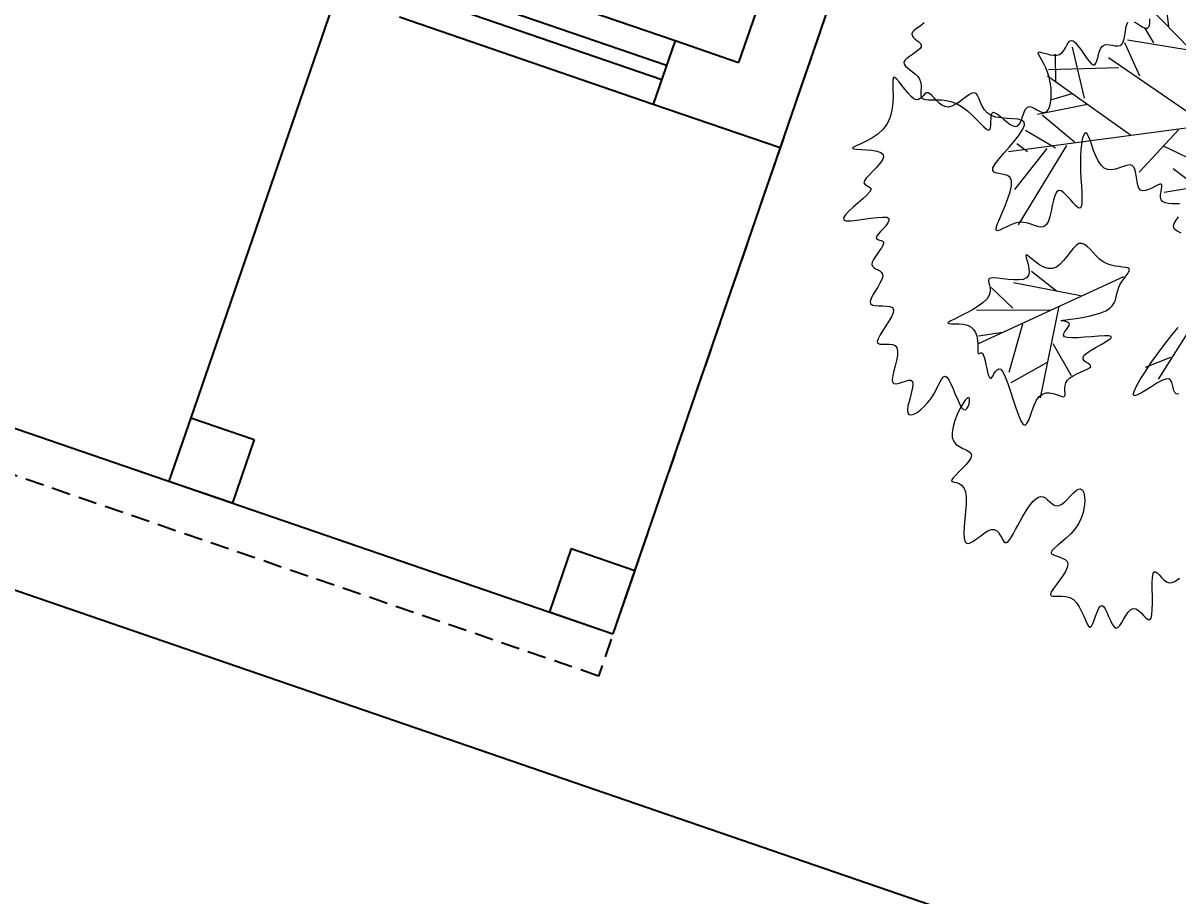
# Model space of a CAD drawing. Extents: x 2080 to 102399, y 2071 to 93424.
# Drawn here: x 76421.2 to 76576.2, y 79488.1 to 79605.3 of the extents above; entities that cross this region are included whole.
import ezdxf

# ---------------------------------------------------------------- set-up
doc = ezdxf.new("R2010")
doc.units = 0
doc.header["$LTSCALE"] = 20
doc.header["$MEASUREMENT"] = 0
doc.header["$PDMODE"] = 34
doc.header["$PDSIZE"] = 5
doc.linetypes.add('HIDDEN', pattern=[0.375, 0.25, -0.125])
doc.layers.add('casuanut tree', color=100, linetype='Continuous', lineweight=5)
for name, color, linetype in [('DIMLINE', 254, 'Continuous'), ('road', 2, 'Continuous'), ('Roof lilne', 31, 'Continuous'), ('wall', 13, 'Continuous'), ('WINDOW', 4, 'Continuous'), ('window sill', 5, 'Continuous')]:
    doc.layers.add(name, color=color, linetype=linetype)
doc.styles.add('STYLE1', font='romans.shx')
doc.dimstyles.get("Standard").update_dxf_attribs({"dimtxt": 24, "dimasz": 12, "dimexe": 0.18, "dimexo": 0.0625, "dimgap": 0, "dimtad": 1, "dimzin": 1, "dimdsep": 46, "dimlunit": 4, "dimtxsty": 'STYLE1', "dimblk": 'BLK', "dimcen": 0, "dimse1": 1, "dimse2": 1, "dimclrt": 3, "dimazin": 0, "dimtfac": 1, "dimtix": 1, "dimtmove": 2, "dimatfit": 3, "dimldrblk": 'BLK', "dimfxl": 1, "dimtolj": 1, "dimtzin": 0, "dimarcsym": 0})

# ---------------------------------------------------------------- blocks, each defined once
blk = doc.blocks.new('tr')
at = {"layer": 'casuanut tree'}
for p, q in [((-0.1915, 0.4409), (-0.1837, 0.5213)), ((-0.0583, 0.2167), (-0.2243, 0.4916)), ((-0.2307, 0.4134), (-0.2425, 0.4487)), ((-0.4537, 0.3798), (-0.4417, 0.4372)), ((-0.4024, 0.3315), (-0.4024, 0.4433)), ((-0.2758, 0.3506), (-0.2915, 0.4272)), ((-0.1579, 0.3798), (-0.2847, 0.4312)), ((-0.317, 0.3781), (-0.4641, 0.4075)), ((-0.1639, 0.2197), (-0.333, 0.404)), ((-0.3239, 0.2318), (-0.4688, 0.3949)), ((-0.4266, 0.3466), (-0.4719, 0.3436)), ((-0.3994, 0.3164), (-0.5081, 0.3194)), ((-0.4447, 0.2439), (-0.499, 0.3164)), ((-0.487, 0.2409), (-0.5413, 0.2922)), ((-0.1428, 0.2137), (-0.5866, 0.256)), ((-0.5473, 0.2469), (-0.5654, 0.2681)), ((-0.4628, 0.2409), (-0.6017, 0.0989)), ((-0.5051, 0.2439), (-0.5926, 0.1744)), ((-0.2213, 0.2197), (-0.3239, 0.1502)), ((-0.1398, 0.0959), (-0.2605, 0.1925)), ((-0.2092, 0.0898), (-0.2515, 0.1412)), ((-0.1247, 0.0868), (-0.2817, 0.0959)), ((-0.6532, -0.073), (-0.6884, -0.0189)), ((-0.5062, -0.0793), (-0.6394, -0.0202)), ((-0.5539, -0.0579), (-0.5967, -0.0051)), ((-0.4069, -0.0604), (-0.7425, -0.1308)), ((-0.5766, -0.0956), (-0.7299, -0.0592)), ((-0.5565, -0.0906), (-0.6394, -0.2729)), ((-0.6859, -0.1183), (-0.7387, -0.1145)), ((-0.6407, -0.1107), (-0.6922, -0.205)), ((-0.1911, -0.1005), (-0.3843, -0.2908)), ((-0.5866, -0.166), (-0.564, -0.2415)), ((-0.608, -0.2025), (-0.6935, -0.2276)), ((-0.3481, -0.2516), (-0.4054, -0.2606))]:
    blk.add_line(p, q, dxfattribs=at)
for points in [[(-0.7003, 0.5655), (-0.7065, 0.5626), (-0.7131, 0.5599), (-0.7194, 0.5573), (-0.725, 0.5546), (-0.7293, 0.5517), (-0.7317, 0.5485), (-0.7318, 0.5449), (-0.7302, 0.541), (-0.7274, 0.5369), (-0.7241, 0.5327), (-0.7208, 0.5285), (-0.7184, 0.5244), (-0.7173, 0.5205), (-0.7182, 0.5169), (-0.7215, 0.5138), (-0.7268, 0.5109), (-0.7333, 0.5082), (-0.7405, 0.5055), (-0.7477, 0.5028), (-0.7541, 0.5), (-0.7591, 0.4968), (-0.7621, 0.4933), (-0.7625, 0.4892), (-0.7607, 0.4847), (-0.7574, 0.4797), (-0.7531, 0.4744), (-0.7483, 0.4688), (-0.7437, 0.4629), (-0.7398, 0.4567), (-0.7373, 0.4505), (-0.7365, 0.4441), (-0.737, 0.4377), (-0.7384, 0.4316), (-0.7401, 0.4257), (-0.7416, 0.4202), (-0.7424, 0.4153), (-0.7419, 0.4111), (-0.7395, 0.4076), (-0.7351, 0.4051), (-0.7287, 0.4031), (-0.7207, 0.4013), (-0.7115, 0.3992), (-0.7016, 0.3965), (-0.6913, 0.3927), (-0.6809, 0.3876), (-0.6709, 0.3806), (-0.6615, 0.3716), (-0.6529, 0.3611), (-0.6451, 0.35), (-0.6381, 0.3389), (-0.6318, 0.3287), (-0.6264, 0.3201), (-0.6217, 0.3138), (-0.6179, 0.3107), (-0.615, 0.3113), (-0.6126, 0.3148), (-0.6107, 0.3203), (-0.6089, 0.3269), (-0.6072, 0.3337), (-0.6053, 0.3397), (-0.6029, 0.344), (-0.5999, 0.3457), (-0.5962, 0.344), (-0.5917, 0.3396), (-0.5867, 0.3334), (-0.5814, 0.3262), (-0.5758, 0.3189), (-0.5702, 0.3124), (-0.5646, 0.3075), (-0.5594, 0.3051), (-0.5545, 0.3058), (-0.55, 0.3091), (-0.5457, 0.3143), (-0.5417, 0.3205), (-0.5377, 0.3269), (-0.5337, 0.3328), (-0.5297, 0.3375), (-0.5256, 0.34), (-0.5213, 0.34), (-0.5168, 0.3378), (-0.5122, 0.3343), (-0.5075, 0.33), (-0.5027, 0.3258), (-0.4979, 0.3224), (-0.4932, 0.3205), (-0.4885, 0.3209), (-0.4839, 0.324), (-0.4796, 0.3296), (-0.4756, 0.3373), (-0.4721, 0.3467), (-0.4693, 0.3572), (-0.4672, 0.3686), (-0.4661, 0.3803), (-0.4659, 0.3919), (-0.4669, 0.403), (-0.4686, 0.4134), (-0.4708, 0.4228), (-0.4731, 0.4312), (-0.4751, 0.4382), (-0.4765, 0.4437), (-0.477, 0.4475), (-0.4761, 0.4493), (-0.4736, 0.4492), (-0.4697, 0.4475), (-0.4647, 0.4448), (-0.4589, 0.4416), (-0.4526, 0.4384), (-0.446, 0.4359), (-0.4395, 0.4344), (-0.4333, 0.4347), (-0.4277, 0.4369), (-0.4226, 0.4407), (-0.418, 0.4453), (-0.4137, 0.45), (-0.4097, 0.4542), (-0.4059, 0.457), (-0.4021, 0.4579), (-0.3984, 0.4561), (-0.3945, 0.4512), (-0.3906, 0.4438), (-0.3867, 0.4347), (-0.3828, 0.425), (-0.3789, 0.4154), (-0.3751, 0.4068), (-0.3715, 0.4002), (-0.368, 0.3964), (-0.3647, 0.396), (-0.3615, 0.3985), (-0.3584, 0.4032), (-0.3552, 0.4092), (-0.3518, 0.4158), (-0.3482, 0.4222), (-0.3442, 0.4276), (-0.3398, 0.4313), (-0.3349, 0.4327), (-0.3297, 0.4322), (-0.3242, 0.4304), (-0.3186, 0.4281), (-0.313, 0.4258), (-0.3077, 0.4242), (-0.3027, 0.4239), (-0.2982, 0.4257), (-0.2942, 0.4298), (-0.2908, 0.4359), (-0.2876, 0.4431), (-0.2847, 0.4507), (-0.2817, 0.4581), (-0.2785, 0.4643), (-0.2751, 0.4688)], [(-0.2617, 0.4663), (-0.2565, 0.4615), (-0.2512, 0.4562), (-0.246, 0.4515), (-0.2411, 0.4481), (-0.2366, 0.4471), (-0.2329, 0.4493), (-0.2299, 0.4555), (-0.2275, 0.4649)], [(-0.3484, -0.332), (-0.3533, -0.3304), (-0.3561, -0.3269), (-0.3571, -0.3219), (-0.3571, -0.3161), (-0.3569, -0.3099), (-0.3571, -0.304), (-0.3586, -0.2991), (-0.362, -0.2956), (-0.368, -0.2944), (-0.3771, -0.2956), (-0.3885, -0.2988), (-0.4011, -0.303), (-0.4137, -0.3075), (-0.4254, -0.3114), (-0.435, -0.3139), (-0.4413, -0.3141), (-0.4434, -0.3113), (-0.4404, -0.3048), (-0.4329, -0.2951), (-0.4215, -0.2828), (-0.4071, -0.2686), (-0.3905, -0.2532), (-0.3725, -0.2373), (-0.3538, -0.2215), (-0.3353, -0.2065), (-0.3177, -0.1928)], [(-0.2656, 0.0029), (-0.2734, 0.0086), (-0.2779, 0.0144), (-0.2784, 0.0204), (-0.2755, 0.0265), (-0.2701, 0.0325), (-0.2634, 0.0383)], [(-0.2547, 0.0646), (-0.2623, 0.0665), (-0.2703, 0.0685), (-0.278, 0.0708), (-0.2845, 0.0737), (-0.2892, 0.0775), (-0.2913, 0.0822), (-0.2913, 0.0876), (-0.2899, 0.0933), (-0.2876, 0.099), (-0.2852, 0.1044), (-0.2833, 0.109), (-0.2825, 0.1126), (-0.2835, 0.1147), (-0.2868, 0.1151), (-0.2919, 0.1143), (-0.2982, 0.1128), (-0.3054, 0.111), (-0.3126, 0.1096), (-0.3195, 0.109), (-0.3254, 0.1097), (-0.3297, 0.1124), (-0.3321, 0.1173), (-0.333, 0.124), (-0.3328, 0.132), (-0.3321, 0.1404), (-0.3315, 0.1489), (-0.3314, 0.1566), (-0.3325, 0.1631), (-0.3353, 0.1676), (-0.3402, 0.1699), (-0.3467, 0.1703), (-0.3545, 0.1696), (-0.3631, 0.1686), (-0.3719, 0.168), (-0.3805, 0.1684), (-0.3883, 0.1707), (-0.395, 0.1755), (-0.4001, 0.1833), (-0.4039, 0.1936), (-0.4065, 0.2053), (-0.4084, 0.2176), (-0.4098, 0.2297), (-0.411, 0.2406), (-0.4124, 0.2495), (-0.4141, 0.2555), (-0.4166, 0.2579), (-0.4197, 0.2568), (-0.4232, 0.2526), (-0.427, 0.2457), (-0.4309, 0.2363), (-0.4349, 0.2248), (-0.4387, 0.2116), (-0.4423, 0.1969), (-0.4455, 0.1813), (-0.4483, 0.1654), (-0.451, 0.1498), (-0.4536, 0.1354), (-0.4561, 0.1228), (-0.4588, 0.1128), (-0.4616, 0.1061), (-0.4648, 0.1034), (-0.4684, 0.1052), (-0.4723, 0.1105), (-0.4766, 0.1182), (-0.4811, 0.1271), (-0.4859, 0.1359), (-0.4908, 0.1436), (-0.4958, 0.149), (-0.5008, 0.1507), (-0.5059, 0.1481), (-0.511, 0.1418), (-0.5161, 0.1328), (-0.5213, 0.1223), (-0.5265, 0.1112), (-0.5317, 0.1007), (-0.5371, 0.0917), (-0.5425, 0.0854), (-0.5481, 0.0824), (-0.5538, 0.0825), (-0.5599, 0.0847), (-0.5663, 0.0885), (-0.5732, 0.0929), (-0.5807, 0.0974), (-0.5888, 0.1011), (-0.5977, 0.1034), (-0.6073, 0.1037), (-0.6172, 0.1024), (-0.6267, 0.1004), (-0.6354, 0.0982), (-0.6426, 0.0966), (-0.6477, 0.0963), (-0.6502, 0.0979), (-0.6495, 0.1023), (-0.6452, 0.1098), (-0.6382, 0.1199), (-0.6293, 0.1318), (-0.6198, 0.1449), (-0.6105, 0.1584), (-0.6024, 0.1715), (-0.5967, 0.1835), (-0.5943, 0.1935), (-0.5958, 0.2012), (-0.6005, 0.2068), (-0.6071, 0.2109), (-0.6144, 0.2141), (-0.6213, 0.217), (-0.6264, 0.2202), (-0.6287, 0.2242), (-0.627, 0.2296), (-0.6203, 0.2369), (-0.6098, 0.2457), (-0.5967, 0.2555), (-0.5823, 0.2659), (-0.5682, 0.2765), (-0.5555, 0.2866), (-0.5458, 0.296), (-0.5403, 0.304), (-0.5399, 0.3103), (-0.5441, 0.3153), (-0.5518, 0.3193), (-0.5619, 0.3228), (-0.5734, 0.3262), (-0.5852, 0.33), (-0.5963, 0.3344), (-0.6056, 0.34), (-0.6123, 0.3471), (-0.6167, 0.3552), (-0.6195, 0.3637), (-0.6212, 0.3723), (-0.6224, 0.3803), (-0.6238, 0.3871), (-0.6258, 0.3923), (-0.6292, 0.3952), (-0.6343, 0.3957), (-0.6409, 0.394), (-0.6487, 0.391), (-0.6572, 0.3872), (-0.6661, 0.3834), (-0.675, 0.3802), (-0.6834, 0.3783), (-0.6911, 0.3783), (-0.6978, 0.3808), (-0.7034, 0.3853), (-0.7082, 0.3911), (-0.7124, 0.3976), (-0.7161, 0.4042), (-0.7195, 0.4102), (-0.7227, 0.4149), (-0.726, 0.4178), (-0.7295, 0.4183), (-0.7332, 0.4171), (-0.7371, 0.4147), (-0.7411, 0.412), (-0.7453, 0.4097), (-0.7496, 0.4084), (-0.7541, 0.409), (-0.7587, 0.4121), (-0.7634, 0.4183), (-0.7681, 0.4266), (-0.7727, 0.4362), (-0.7771, 0.446), (-0.7813, 0.4549), (-0.7851, 0.4619), (-0.7885, 0.466), (-0.7913, 0.4662), (-0.7936, 0.4618), (-0.7957, 0.4534), (-0.7979, 0.4419), (-0.8008, 0.4283), (-0.8046, 0.4137), (-0.8099, 0.3989), (-0.8169, 0.3849), (-0.8262, 0.3727), (-0.838, 0.363), (-0.8513, 0.3557), (-0.8653, 0.3503), (-0.879, 0.3465), (-0.8914, 0.3439), (-0.9015, 0.342), (-0.9082, 0.3405), (-0.9107, 0.3389), (-0.9083, 0.337), (-0.9018, 0.3347), (-0.8926, 0.3319), (-0.882, 0.3286), (-0.8711, 0.3249), (-0.8613, 0.3207), (-0.8538, 0.316), (-0.8499, 0.3107), (-0.8505, 0.305), (-0.8548, 0.2989), (-0.8619, 0.2927), (-0.8707, 0.2864), (-0.8802, 0.2802), (-0.8892, 0.2744), (-0.8967, 0.2692), (-0.9017, 0.2645), (-0.9034, 0.2607), (-0.9025, 0.2575), (-0.9, 0.2547), (-0.8968, 0.252), (-0.8938, 0.2493), (-0.892, 0.2463), (-0.8925, 0.2428), (-0.8961, 0.2386), (-0.9034, 0.2335), (-0.9136, 0.2278), (-0.9253, 0.2216), (-0.9374, 0.2152), (-0.9486, 0.209), (-0.9575, 0.2031), (-0.9629, 0.1979), (-0.9636, 0.1935), (-0.9587, 0.1903), (-0.9492, 0.1879), (-0.9364, 0.1862), (-0.9218, 0.1848), (-0.9067, 0.1836), (-0.8925, 0.1821), (-0.8806, 0.1803), (-0.8724, 0.1778), (-0.8689, 0.1744), (-0.8694, 0.1702), (-0.873, 0.1656), (-0.8787, 0.1607), (-0.8856, 0.1558), (-0.8925, 0.151), (-0.8986, 0.1466), (-0.9028, 0.1428), (-0.9045, 0.1398), (-0.9039, 0.1375), (-0.9018, 0.1355), (-0.8989, 0.1338), (-0.8957, 0.1321), (-0.893, 0.1302), (-0.8914, 0.1278), (-0.8916, 0.1248), (-0.8939, 0.121), (-0.8981, 0.1166), (-0.9035, 0.1117), (-0.9094, 0.1065), (-0.9153, 0.1012), (-0.9205, 0.096), (-0.9244, 0.091), (-0.9265, 0.0865), (-0.9261, 0.0826), (-0.924, 0.079), (-0.9206, 0.0758), (-0.9167, 0.0725), (-0.913, 0.0692), (-0.9101, 0.0654), (-0.9088, 0.0611), (-0.9096, 0.0561), (-0.913, 0.0501), (-0.9184, 0.0436), (-0.925, 0.0366), (-0.9321, 0.0294), (-0.9387, 0.0225), (-0.9441, 0.016), (-0.9474, 0.0102), (-0.9478, 0.0054), (-0.9449, 0.0017), (-0.9392, -0.001), (-0.9318, -0.0032), (-0.9236, -0.0052), (-0.9157, -0.0073), (-0.9089, -0.01), (-0.9043, -0.0135), (-0.9028, -0.0183), (-0.9051, -0.0245), (-0.9106, -0.0319), (-0.9181, -0.04), (-0.9267, -0.0484), (-0.9355, -0.0568), (-0.9433, -0.0646), (-0.9493, -0.0714), (-0.9524, -0.0769), (-0.9518, -0.0807), (-0.9483, -0.0833), (-0.9426, -0.085), (-0.9357, -0.0865), (-0.9286, -0.0881), (-0.922, -0.0905), (-0.9168, -0.0941), (-0.9141, -0.0994), (-0.9143, -0.1068), (-0.917, -0.1157), (-0.9214, -0.1257), (-0.9266, -0.1361), (-0.9319, -0.1462), (-0.9364, -0.1555), (-0.9394, -0.1634), (-0.94, -0.1693), (-0.9377, -0.1727), (-0.933, -0.1742), (-0.9267, -0.1743), (-0.9196, -0.1737), (-0.9124, -0.173), (-0.9059, -0.1729), (-0.901, -0.1741), (-0.8983, -0.1772), (-0.8984, -0.1826), (-0.9009, -0.1899), (-0.905, -0.1985), (-0.9098, -0.2079), (-0.9148, -0.2174), (-0.9192, -0.2263), (-0.9222, -0.2342), (-0.9231, -0.2403), (-0.9213, -0.2442), (-0.9171, -0.246), (-0.9111, -0.2459), (-0.9035, -0.244), (-0.895, -0.2404), (-0.8859, -0.2355), (-0.8767, -0.2294), (-0.8679, -0.2223), (-0.8599, -0.2143), (-0.8527, -0.2061), (-0.8462, -0.1983), (-0.8405, -0.1914), (-0.8354, -0.186), (-0.831, -0.1828), (-0.8272, -0.1823), (-0.824, -0.1851), (-0.8213, -0.1915), (-0.8189, -0.2008), (-0.8168, -0.212), (-0.8148, -0.2241), (-0.8128, -0.236), (-0.8105, -0.2467), (-0.8079, -0.2552), (-0.8049, -0.2606), (-0.8012, -0.262), (-0.7974, -0.2602), (-0.7937, -0.2562), (-0.7905, -0.251), (-0.7883, -0.2456), (-0.7874, -0.2409), (-0.7883, -0.2381), (-0.7913, -0.238), (-0.7967, -0.2415), (-0.8039, -0.2481), (-0.812, -0.2571), (-0.8205, -0.2678), (-0.8285, -0.2794), (-0.8352, -0.2914), (-0.84, -0.303), (-0.842, -0.3135), (-0.8408, -0.3224), (-0.8371, -0.3298), (-0.8316, -0.336), (-0.8254, -0.3413), (-0.8193, -0.346), (-0.8141, -0.3505), (-0.8109, -0.3549), (-0.8105, -0.3597), (-0.8134, -0.3651), (-0.8192, -0.3708), (-0.8269, -0.3768), (-0.8357, -0.3827), (-0.8446, -0.3883), (-0.8528, -0.3935), (-0.8593, -0.3979), (-0.8634, -0.4014), (-0.8644, -0.4039), (-0.8627, -0.4057), (-0.8592, -0.4074), (-0.8547, -0.4096), (-0.8498, -0.4127), (-0.8454, -0.4173), (-0.8421, -0.4239), (-0.8409, -0.433), (-0.8421, -0.4449), (-0.8454, -0.459), (-0.8499, -0.4744), (-0.855, -0.49), (-0.8598, -0.5051), (-0.8637, -0.5187), (-0.8659, -0.5299), (-0.8657, -0.5378), (-0.8625, -0.5417), (-0.8568, -0.5423), (-0.8492, -0.5404), (-0.8403, -0.5369), (-0.8308, -0.5327), (-0.8213, -0.5286), (-0.8125, -0.5255), (-0.8049, -0.5243), (-0.799, -0.5255), (-0.7947, -0.5289), (-0.7916, -0.5338), (-0.7894, -0.5395), (-0.7877, -0.5454), (-0.7862, -0.5509), (-0.7845, -0.5553), (-0.7823, -0.5581), (-0.7794, -0.5586), (-0.7757, -0.5572), (-0.7712, -0.5539), (-0.7661, -0.5492), (-0.7605, -0.5432), (-0.7543, -0.5363), (-0.7477, -0.5288), (-0.7407, -0.5209), (-0.7334, -0.5128), (-0.7259, -0.505), (-0.7184, -0.4977), (-0.711, -0.4911), (-0.7038, -0.4857), (-0.6971, -0.4817), (-0.691, -0.4794), (-0.6855, -0.4792), (-0.6808, -0.4811), (-0.6767, -0.4847), (-0.673, -0.4894), (-0.6695, -0.4945), (-0.6658, -0.4995), (-0.6618, -0.5037), (-0.6571, -0.5066), (-0.6517, -0.5073), (-0.6453, -0.5057), (-0.6382, -0.5022), (-0.6307, -0.4975), (-0.6232, -0.4924), (-0.6158, -0.4876), (-0.6091, -0.4839), (-0.6033, -0.482), (-0.5988, -0.4826), (-0.5958, -0.4862), (-0.5944, -0.4926), (-0.5946, -0.501), (-0.5964, -0.511), (-0.5999, -0.522), (-0.605, -0.5333), (-0.6117, -0.5444), (-0.6202, -0.5547), (-0.6302, -0.5637), (-0.6413, -0.5716), (-0.6526, -0.5783), (-0.6637, -0.5841), (-0.6737, -0.5891), (-0.6821, -0.5935), (-0.6881, -0.5974), (-0.6911, -0.6009), (-0.6907, -0.6042), (-0.6875, -0.6074), (-0.6825, -0.6107), (-0.6765, -0.6143), (-0.6705, -0.6182), (-0.6655, -0.6226), (-0.6623, -0.6277), (-0.6619, -0.6336), (-0.6648, -0.6403), (-0.6706, -0.6477), (-0.6782, -0.6554), (-0.6868, -0.6631), (-0.6954, -0.6705), (-0.7032, -0.6773), (-0.7092, -0.6831), (-0.7125, -0.6876), (-0.7125, -0.6907), (-0.7096, -0.6927), (-0.7044, -0.6942), (-0.6976, -0.6955), (-0.6899, -0.6973), (-0.6818, -0.7), (-0.6741, -0.7041), (-0.6675, -0.7102), (-0.6624, -0.7184), (-0.6586, -0.7283), (-0.6559, -0.739), (-0.6538, -0.7496), (-0.6522, -0.7594), (-0.6505, -0.7675), (-0.6486, -0.7732), (-0.6461, -0.7755), (-0.6427, -0.7741), (-0.6386, -0.7695), (-0.634, -0.763), (-0.6291, -0.7554), (-0.6241, -0.7479), (-0.6193, -0.7415), (-0.615, -0.7372), (-0.6112, -0.7361), (-0.6082, -0.7389), (-0.6058, -0.7449), (-0.6038, -0.753), (-0.602, -0.7623), (-0.6002, -0.7717), (-0.598, -0.7801), (-0.5954, -0.7867), (-0.592, -0.7902), (-0.5878, -0.79), (-0.5828, -0.7868), (-0.5772, -0.7815), (-0.5712, -0.7751), (-0.565, -0.7685), (-0.5588, -0.7628), (-0.5527, -0.7588), (-0.547, -0.7575), (-0.5418, -0.7596), (-0.537, -0.7643), (-0.5326, -0.7705), (-0.5286, -0.7772), (-0.5248, -0.7833), (-0.5212, -0.7876), (-0.5177, -0.7891), (-0.5144, -0.7868), (-0.511, -0.7799), (-0.5076, -0.7692), (-0.5043, -0.756), (-0.501, -0.7414), (-0.4977, -0.7268), (-0.4946, -0.7133), (-0.4915, -0.7021), (-0.4885, -0.6944), (-0.4855, -0.6911), (-0.4826, -0.6917), (-0.4796, -0.695), (-0.4764, -0.7003), (-0.4728, -0.7066), (-0.4688, -0.7128), (-0.4643, -0.7181), (-0.4592, -0.7214), (-0.4534, -0.7223), (-0.4472, -0.7211), (-0.4411, -0.7189), (-0.4353, -0.7165)]]:
    blk.add_lwpolyline(points, dxfattribs=at)
blk.add_lwpolyline([(-0.5999, 0.0324), (-0.601, 0.0306), (-0.601, 0.0259), (-0.6007, 0.0192), (-0.6004, 0.0111), (-0.6006, 0.0027), (-0.602, -0.0051), (-0.605, -0.0117), (-0.6101, -0.016), (-0.6176, -0.0176), (-0.6271, -0.0167), (-0.6378, -0.0142), (-0.649, -0.0106), (-0.6601, -0.0066), (-0.6704, -0.0029), (-0.6791, -0.0002), (-0.6855, 0.0009), (-0.6892, -0.0002), (-0.6908, -0.0033), (-0.6911, -0.0079), (-0.691, -0.0137), (-0.6912, -0.0202), (-0.6926, -0.0272), (-0.6961, -0.0342), (-0.7024, -0.0408), (-0.7121, -0.0468), (-0.7244, -0.0521), (-0.7383, -0.0567), (-0.7528, -0.0607), (-0.7667, -0.0641), (-0.779, -0.067), (-0.7887, -0.0694), (-0.7947, -0.0713), (-0.7963, -0.0728), (-0.794, -0.0741), (-0.7888, -0.0755), (-0.7815, -0.0772), (-0.773, -0.0794), (-0.7643, -0.0824), (-0.7562, -0.0863), (-0.7497, -0.0915), (-0.7453, -0.0981), (-0.743, -0.1057), (-0.7422, -0.1139), (-0.7426, -0.1223), (-0.7438, -0.1303), (-0.7452, -0.1375), (-0.7466, -0.1435), (-0.7474, -0.1479), (-0.7474, -0.1503), (-0.7466, -0.1512), (-0.7453, -0.1511), (-0.7436, -0.1506), (-0.7418, -0.1502), (-0.74, -0.1506), (-0.7384, -0.1522), (-0.7373, -0.1558), (-0.7367, -0.1615), (-0.7366, -0.169), (-0.7367, -0.1774), (-0.7369, -0.1861), (-0.7369, -0.1943), (-0.7365, -0.2013), (-0.7356, -0.2063), (-0.7339, -0.2087), (-0.7314, -0.2081), (-0.7281, -0.2051), (-0.7243, -0.201), (-0.7201, -0.1968), (-0.7159, -0.1935), (-0.7118, -0.1924), (-0.7079, -0.1945), (-0.7046, -0.2008), (-0.702, -0.2122), (-0.6999, -0.2274), (-0.6982, -0.2452), (-0.6966, -0.264), (-0.695, -0.2823), (-0.6931, -0.2988), (-0.6907, -0.3119), (-0.6878, -0.3203), (-0.684, -0.3229), (-0.6794, -0.3205), (-0.6742, -0.3143), (-0.6683, -0.3055), (-0.662, -0.2954), (-0.6551, -0.2853), (-0.6479, -0.2762), (-0.6405, -0.2696), (-0.6328, -0.2662), (-0.6251, -0.2657), (-0.6176, -0.2673), (-0.6105, -0.2703), (-0.6039, -0.274), (-0.5982, -0.2777), (-0.5934, -0.2806), (-0.5898, -0.282), (-0.5875, -0.2814), (-0.5861, -0.2789), (-0.5852, -0.2751), (-0.5844, -0.2703), (-0.5834, -0.2649), (-0.5816, -0.2593), (-0.5786, -0.254), (-0.574, -0.2493), (-0.5676, -0.2456), (-0.5599, -0.2427), (-0.5513, -0.2405), (-0.5426, -0.2387), (-0.5344, -0.2373), (-0.5273, -0.2358), (-0.5219, -0.2343), (-0.5189, -0.2324), (-0.5185, -0.23), (-0.5203, -0.2272), (-0.5232, -0.224), (-0.5266, -0.2206), (-0.5295, -0.2169), (-0.5311, -0.2131), (-0.5304, -0.2092), (-0.5267, -0.2054), (-0.5195, -0.2016), (-0.5096, -0.198), (-0.4982, -0.1945), (-0.4865, -0.1911), (-0.4758, -0.1879), (-0.4672, -0.1849), (-0.462, -0.1821), (-0.4614, -0.1794), (-0.4662, -0.177), (-0.4755, -0.1747), (-0.4881, -0.1725), (-0.5025, -0.1703), (-0.5176, -0.168), (-0.5321, -0.1657), (-0.5445, -0.1631), (-0.5538, -0.1603), (-0.5588, -0.1572), (-0.5602, -0.1538), (-0.5589, -0.1503), (-0.5557, -0.1468), (-0.5516, -0.1432), (-0.5474, -0.1397), (-0.5441, -0.1363), (-0.5425, -0.1332), (-0.5433, -0.1304), (-0.5459, -0.128), (-0.5495, -0.1259), (-0.5533, -0.1242), (-0.5566, -0.123), (-0.5585, -0.1221), (-0.5582, -0.1218), (-0.5549, -0.122), (-0.5481, -0.1226), (-0.5382, -0.1236), (-0.5262, -0.1246), (-0.5127, -0.1255), (-0.4985, -0.126), (-0.4846, -0.1259), (-0.4716, -0.125), (-0.4603, -0.1231), (-0.4514, -0.12), (-0.4445, -0.1158), (-0.4393, -0.1107), (-0.4353, -0.1051), (-0.432, -0.099), (-0.429, -0.0927), (-0.4258, -0.0864), (-0.422, -0.0803), (-0.4174, -0.0746), (-0.4121, -0.0693), (-0.4066, -0.0644), (-0.4013, -0.06), (-0.3968, -0.056), (-0.3934, -0.0524), (-0.3915, -0.0492), (-0.3916, -0.0465), (-0.394, -0.0441), (-0.3984, -0.0419), (-0.4044, -0.0397), (-0.4115, -0.0372), (-0.4192, -0.0341), (-0.4273, -0.0303), (-0.4351, -0.0255), (-0.4423, -0.0194), (-0.4486, -0.012), (-0.454, -0.0038), (-0.4589, 0.0048), (-0.4635, 0.013), (-0.4681, 0.0202), (-0.4729, 0.0259), (-0.4781, 0.0294), (-0.484, 0.0302), (-0.4907, 0.0278), (-0.4983, 0.0229), (-0.5065, 0.0164), (-0.5152, 0.0092), (-0.5242, 0.0021), (-0.5334, -0.0039), (-0.5425, -0.008), (-0.5515, -0.0093), (-0.5602, -0.0072), (-0.5684, -0.0023), (-0.576, 0.0044), (-0.5829, 0.012), (-0.5889, 0.0195), (-0.5938, 0.0261), (-0.5975, 0.0307)], close=True, dxfattribs=at)
blk = doc.blocks.new('A$C6B40600C')
at = {"ltscale": 0.5}
for p, q in [((-174, -6), (0, -6)), ((-63, -6), (-54, -6)), ((-63, -15), (-63, -6)), ((-54, -15), (-54, -6)), ((-9, -6), (0, -6)), ((-9, -15), (-9, -6)), ((0, -75), (0, -6)), ((0, -15), (0, -6)), ((-63, -15), (-54, -15)), ((-63, -75), (-63, -15)), ((-9, -15), (0, -15))]:
    blk.add_line(p, q, dxfattribs=at)
at = {"layer": 'Roof lilne', "linetype": 'HIDDEN', "ltscale": 0.5}
for p, q in [((0, 0), (-174, 0)), ((0, -144), (0, 0))]:
    blk.add_line(p, q, dxfattribs=at)
at = {"layer": 'wall', "ltscale": 0.5}
for p, q in [((-18, -75), (0, -75)), ((-18, -84), (-18, -75)), ((0, -213), (0, -75)), ((-18, -84), (-9, -84)), ((-9, -204), (-9, -84))]:
    blk.add_line(p, q, dxfattribs=at)
at = {"layer": 'WINDOW', "ltscale": 0.5}
for p, q in [((-54, -78.5), (-18, -78.5)), ((-54, -80.5), (-18, -80.5))]:
    blk.add_line(p, q, dxfattribs=at)
at = {"layer": 'window sill', "ltscale": 0.5}
for p, q in [((-54, -75), (-18, -75)), ((-54, -84), (-18, -84))]:
    blk.add_line(p, q, dxfattribs=at)
blk = doc.blocks.new('BLK')
for q in [(0, 2), (-2, 0), (0, -2), (2, 0)]:
    blk.add_line((0, 0), q)
blk.add_circle((0, 0), 1)
blk = doc.blocks.new('*D395')
at = {"layer": 'Defpoints', "color": 0, "ltscale": 0.5, "transparency": 16777216}
for p in [(75294.99, 80283.34), (75105.38, 80229), (76892.85, 74707.96)]:
    blk.add_point(p, dxfattribs=at)
at = {"layer": 'DIMLINE', "color": 0, "lineweight": -2, "ltscale": 0.5, "transparency": 16777216}
blk.add_line((76699.93, 74665.15), (75108.68, 80217.46), dxfattribs=at)
at = {"layer": 'DIMLINE', "color": 0, "lineweight": -2, "ltscale": 0.5, "transparency": 16777216, "xscale": 12, "yscale": 12, "zscale": 12}
for p, rotation in [((75105.38, 80229), 105.9918380585316), ((76703.23, 74653.62), 285.9918380585316)]:
    blk.add_blockref('BLK', p, dxfattribs=dict(at, rotation=rotation))
at = {"layer": 'DIMLINE', "color": 3, "ltscale": 0.5, "transparency": 16777216, "insert": (76097.26, 77466.3), "char_height": 24, "attachment_point": 5, "rotation": 285.9918, "style": 'STYLE1'}
blk.add_mtext('\\A1;483\'-3{\\H1.000000x;\\S3/4;}"', dxfattribs=at)

msp = doc.modelspace()

# ---------------------------------------------------------------- linework, layer by layer
at = {"layer": 'road', "linetype": 'Continuous', "ltscale": 0.5}
msp.add_line((77327.232, 79217.232), (75932.338, 79696.882), dxfattribs=at)

# ---------------------------------------------------------------- block references
at = {"ltscale": 0.5, "xscale": -1, "rotation": 161.0239003711215}
msp.add_blockref('A$C6B40600C', (76498.387, 79517.645), dxfattribs=at)
at = {"layer": 'casuanut tree', "linetype": 'Continuous', "xscale": 62.64172560366757, "yscale": 62.64172560366757, "zscale": 62.64172560366757, "rotation": 13.01607038380388}
msp.add_blockref('tr', (76592.841, 79580.674), dxfattribs=at)

# ---------------------------------------------------------------- dimensions: what is measured, and where the dimension line sits
at = {"layer": 'DIMLINE', "ltscale": 0.5}
dim = msp.add_linear_dim(base=(75105.376, 80229.001), p1=(76892.847, 74707.961), p2=(75294.992, 80283.343), angle=105.99184, dimstyle='Standard', override={"dimfxl": 0.25, "dimarcsym": 1}, dxfattribs=at)
dim.commit()
dim.dimension.update_dxf_attribs({"geometry": '*D395', "text_midpoint": (76097.259, 77466.303), "dimtype": 161})

doc.saveas('drawing.dxf')
